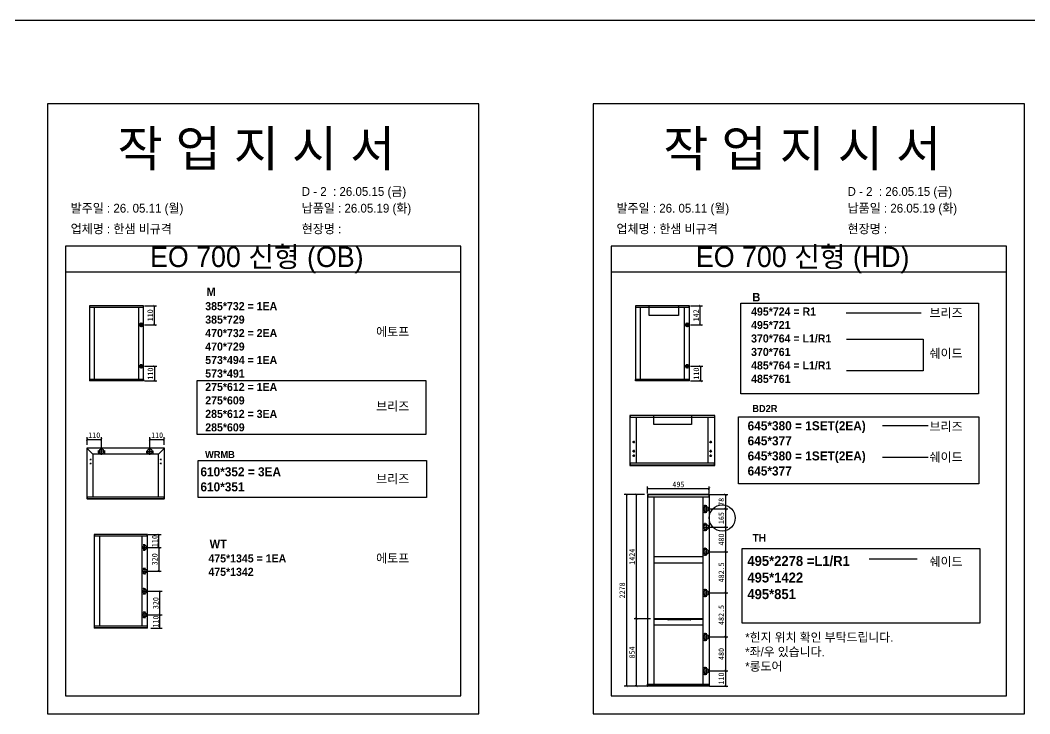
# Model space of a CAD drawing. Header units: millimetres. Extents: x -44117 to 256353, y -2095463 to 65325.
# Drawn here: x 115295 to 119796, y -931384 to -928292 of the extents above; entities that cross this region are included whole.
import ezdxf

# ---------------------------------------------------------------- set-up
doc = ezdxf.new("R2010")
doc.units = ezdxf.units.MM
doc.header["$LTSCALE"] = 10
doc.linetypes.add('CENTER', pattern=[50.8, 31.75, -6.35, 6.35, -6.35])
doc.linetypes.add('HIDDEN', pattern=[9.525, 6.35, -3.175])
doc.layers.add('CENTER', color=4, linetype='CENTER')
doc.layers.add('HIDDEN', color=3, linetype='HIDDEN')
doc.layers.add('Layer1', color=7, linetype='Continuous', lineweight=70)
doc.styles.add('MtX_Gulim', font='')
doc.styles.get('MtX_Gulim').set_extended_font_data('Gulim', bold=True)
doc.dimstyles.new('ISO-25', dxfattribs={"dimtxt": 2.5, "dimasz": 2.5, "dimexe": 1, "dimexo": 1, "dimtad": 1, "dimtxsty": 'Standard', "dimblk": 'ARCHTICK', "dimcen": 2.5, "dimadec": 0, "dimazin": 0, "dimtfac": 1, "dimtmove": 0, "dimatfit": 3, "dimfxl": 0, "dimarcsym": 0})

# ---------------------------------------------------------------- blocks, each defined once
blk = doc.blocks.new('_ArchTick')
at = {"color": 0, "linetype": 'ByBlock', "const_width": 0.15}
blk.add_lwpolyline([(-0.5, -0.5), (0.5, 0.5)], dxfattribs=at)
blk = doc.blocks.new('*D6243')
at = {"color": 0, "lineweight": -2}
for p, q in [((115849.5, -929565), (115902.9, -929565)), ((115892.9, -929650.2), (115892.9, -929565)), ((115849.5, -929650.2), (115902.9, -929650.2))]:
    blk.add_line(p, q, dxfattribs=at)
at = {"layer": 'Defpoints', "color": 0}
for p in [(115834.5, -929565), (115892.9, -929565), (115834.5, -929650.2)]:
    blk.add_point(p, dxfattribs=at)
at = {"color": 0, "lineweight": -2, "xscale": 10, "yscale": 10, "zscale": 10}
for p, rotation in [((115892.9, -929565), 90), ((115892.9, -929650.2), 270)]:
    blk.add_blockref('_ArchTick', p, dxfattribs=dict(at, rotation=rotation))
at = {"color": 0, "insert": (115874.2, -929607.6), "char_height": 25, "attachment_point": 5, "rotation": 90}
blk.add_mtext('110', dxfattribs=at)
blk = doc.blocks.new('*D6244')
at = {"color": 0, "lineweight": -2}
for p, q in [((115849.5, -929834.9), (115903.8, -929834.9)), ((115893.8, -929834.9), (115893.8, -929900.4)), ((115849.5, -929900.4), (115903.8, -929900.4))]:
    blk.add_line(p, q, dxfattribs=at)
at = {"layer": 'Defpoints', "color": 0}
for p in [(115834.5, -929834.9), (115834.5, -929900.4), (115893.8, -929900.4)]:
    blk.add_point(p, dxfattribs=at)
at = {"color": 0, "lineweight": -2, "xscale": 10, "yscale": 10, "zscale": 10}
for p, rotation in [((115893.8, -929834.9), 90), ((115893.8, -929900.4), 270)]:
    blk.add_blockref('_ArchTick', p, dxfattribs=dict(at, rotation=rotation))
at = {"color": 0, "insert": (115875.1, -929867.6), "char_height": 25, "attachment_point": 5, "rotation": 90}
blk.add_mtext('110', dxfattribs=at)
blk = doc.blocks.new('*D6245')
at = {"color": 0, "lineweight": -2}
for p, q in [((115592.6, -930185.6), (115592.6, -930151)), ((115592.6, -930161), (115657.1, -930161)), ((115657.1, -930198.3), (115657.1, -930151))]:
    blk.add_line(p, q, dxfattribs=at)
at = {"layer": 'Defpoints', "color": 0}
for p in [(115657.1, -930161), (115592.6, -930200.6), (115657.1, -930213.3)]:
    blk.add_point(p, dxfattribs=at)
at = {"color": 0, "lineweight": -2, "xscale": 10, "yscale": 10, "zscale": 10, "rotation": 180}
blk.add_blockref('_ArchTick', (115592.6, -930161), dxfattribs=at)
at = {"color": 0, "lineweight": -2, "xscale": 10, "yscale": 10, "zscale": 10}
blk.add_blockref('_ArchTick', (115657.1, -930161), dxfattribs=at)
at = {"color": 0, "insert": (115624.8, -930142.3), "char_height": 25, "attachment_point": 5}
blk.add_mtext('110', dxfattribs=at)
blk = doc.blocks.new('*D6246')
at = {"color": 0, "lineweight": -2}
for p, q in [((115872.6, -930198.3), (115872.6, -930151)), ((115872.6, -930161), (115937.2, -930161)), ((115937.2, -930185.6), (115937.2, -930151))]:
    blk.add_line(p, q, dxfattribs=at)
at = {"layer": 'Defpoints', "color": 0}
for p in [(115937.2, -930161), (115872.6, -930213.3), (115937.2, -930200.6)]:
    blk.add_point(p, dxfattribs=at)
at = {"color": 0, "lineweight": -2, "xscale": 10, "yscale": 10, "zscale": 10, "rotation": 180}
blk.add_blockref('_ArchTick', (115872.6, -930161), dxfattribs=at)
at = {"color": 0, "lineweight": -2, "xscale": 10, "yscale": 10, "zscale": 10}
blk.add_blockref('_ArchTick', (115937.2, -930161), dxfattribs=at)
at = {"color": 0, "insert": (115904.9, -930142.3), "char_height": 25, "attachment_point": 5}
blk.add_mtext('110', dxfattribs=at)
blk = doc.blocks.new('*D6247')
at = {"color": 0, "lineweight": -2}
for p, q in [((115865.4, -930585.1), (115923.3, -930585.1)), ((115913.3, -930642.9), (115913.3, -930585.1)), ((115865.4, -930642.9), (115923.3, -930642.9))]:
    blk.add_line(p, q, dxfattribs=at)
at = {"layer": 'Defpoints', "color": 0}
for p in [(115850.4, -930585.1), (115913.3, -930585.1), (115850.4, -930642.9)]:
    blk.add_point(p, dxfattribs=at)
at = {"color": 0, "lineweight": -2, "xscale": 10, "yscale": 10, "zscale": 10}
for p, rotation in [((115913.3, -930585.1), 90), ((115913.3, -930642.9), 270)]:
    blk.add_blockref('_ArchTick', p, dxfattribs=dict(at, rotation=rotation))
at = {"color": 0, "insert": (115894.5, -930614), "char_height": 25, "attachment_point": 5, "rotation": 90}
blk.add_mtext('110', dxfattribs=at)
blk = doc.blocks.new('*D6248')
at = {"color": 0, "lineweight": -2}
for p, q in [((115865.4, -930943.5), (115927.9, -930943.5)), ((115917.9, -931002), (115917.9, -930943.5)), ((115877, -931002), (115927.9, -931002))]:
    blk.add_line(p, q, dxfattribs=at)
at = {"layer": 'Defpoints', "color": 0}
for p in [(115850.4, -930943.5), (115917.9, -930943.5), (115862, -931002)]:
    blk.add_point(p, dxfattribs=at)
at = {"color": 0, "lineweight": -2, "xscale": 10, "yscale": 10, "zscale": 10}
for p, rotation in [((115917.9, -930943.5), 90), ((115917.9, -931002), 270)]:
    blk.add_blockref('_ArchTick', p, dxfattribs=dict(at, rotation=rotation))
at = {"color": 0, "insert": (115899.1, -930972.8), "char_height": 25, "attachment_point": 5, "rotation": 90}
blk.add_mtext('110', dxfattribs=at)
blk = doc.blocks.new('*D6249')
at = {"color": 0, "lineweight": -2}
for p, q in [((115865.4, -930838.3), (115927.9, -930838.3)), ((115917.9, -930943.5), (115917.9, -930838.3)), ((115865.4, -930943.5), (115927.9, -930943.5))]:
    blk.add_line(p, q, dxfattribs=at)
at = {"layer": 'Defpoints', "color": 0}
for p in [(115850.4, -930838.3), (115917.9, -930838.3), (115850.4, -930943.5)]:
    blk.add_point(p, dxfattribs=at)
at = {"color": 0, "lineweight": -2, "xscale": 10, "yscale": 10, "zscale": 10}
for p, rotation in [((115917.9, -930838.3), 90), ((115917.9, -930943.5), 270)]:
    blk.add_blockref('_ArchTick', p, dxfattribs=dict(at, rotation=rotation))
at = {"color": 0, "insert": (115899.1, -930890.9), "char_height": 25, "attachment_point": 5, "rotation": 90}
blk.add_mtext('320', dxfattribs=at)
blk = doc.blocks.new('*D6250')
at = {"color": 0, "lineweight": -2}
for p, q in [((115865.4, -930642.9), (115923.3, -930642.9)), ((115913.3, -930642.9), (115913.3, -930748.1)), ((115865.4, -930748.1), (115923.3, -930748.1))]:
    blk.add_line(p, q, dxfattribs=at)
at = {"layer": 'Defpoints', "color": 0}
for p in [(115850.4, -930642.9), (115850.4, -930748.1), (115913.3, -930748.1)]:
    blk.add_point(p, dxfattribs=at)
at = {"color": 0, "lineweight": -2, "xscale": 10, "yscale": 10, "zscale": 10}
for p, rotation in [((115913.3, -930642.9), 90), ((115913.3, -930748.1), 270)]:
    blk.add_blockref('_ArchTick', p, dxfattribs=dict(at, rotation=rotation))
at = {"color": 0, "insert": (115894.5, -930695.5), "char_height": 25, "attachment_point": 5, "rotation": 90}
blk.add_mtext('320', dxfattribs=at)
blk = doc.blocks.new('*D6251')
at = {"color": 0, "lineweight": -2}
for p, q in [((118283.4, -929565), (118336.8, -929565)), ((118326.8, -929650.2), (118326.8, -929565)), ((118283.4, -929650.2), (118336.8, -929650.2))]:
    blk.add_line(p, q, dxfattribs=at)
at = {"layer": 'Defpoints', "color": 0}
for p in [(118268.4, -929565), (118326.8, -929565), (118268.4, -929650.2)]:
    blk.add_point(p, dxfattribs=at)
at = {"color": 0, "lineweight": -2, "xscale": 10, "yscale": 10, "zscale": 10}
for p, rotation in [((118326.8, -929565), 90), ((118326.8, -929650.2), 270)]:
    blk.add_blockref('_ArchTick', p, dxfattribs=dict(at, rotation=rotation))
at = {"color": 0, "insert": (118308, -929607.6), "char_height": 25, "attachment_point": 5, "rotation": 90}
blk.add_mtext('142', dxfattribs=at)
blk = doc.blocks.new('*D6252')
at = {"color": 0, "lineweight": -2}
for p, q in [((118283.4, -929834.9), (118337.7, -929834.9)), ((118327.7, -929834.9), (118327.7, -929900.4)), ((118283.4, -929900.4), (118337.7, -929900.4))]:
    blk.add_line(p, q, dxfattribs=at)
at = {"layer": 'Defpoints', "color": 0}
for p in [(118268.4, -929834.9), (118268.4, -929900.4), (118327.7, -929900.4)]:
    blk.add_point(p, dxfattribs=at)
at = {"color": 0, "lineweight": -2, "xscale": 10, "yscale": 10, "zscale": 10}
for p, rotation in [((118327.7, -929834.9), 90), ((118327.7, -929900.4), 270)]:
    blk.add_blockref('_ArchTick', p, dxfattribs=dict(at, rotation=rotation))
at = {"color": 0, "insert": (118309, -929867.6), "char_height": 25, "attachment_point": 5, "rotation": 90}
blk.add_mtext('110', dxfattribs=at)
blk = doc.blocks.new('*D6253')
at = {"color": 0, "lineweight": -2}
for p, q in [((118368, -930407.3), (118449.4, -930407.3)), ((118439.4, -930407.3), (118439.4, -930471.2)), ((118368, -930471.2), (118449.4, -930471.2))]:
    blk.add_line(p, q, dxfattribs=at)
at = {"layer": 'Defpoints', "color": 0}
for p in [(118353, -930407.3), (118353, -930471.2), (118439.4, -930471.2)]:
    blk.add_point(p, dxfattribs=at)
at = {"color": 0, "lineweight": -2, "xscale": 10, "yscale": 10, "zscale": 10}
for p, rotation in [((118439.4, -930407.3), 90), ((118439.4, -930471.2), 270)]:
    blk.add_blockref('_ArchTick', p, dxfattribs=dict(at, rotation=rotation))
at = {"color": 0, "insert": (118420.7, -930439.3), "char_height": 25, "attachment_point": 5, "rotation": 90}
blk.add_mtext('78', dxfattribs=at)
blk = doc.blocks.new('*D6254')
at = {"color": 0, "lineweight": -2}
for p, q in [((118104.9, -930960.5), (118031.4, -930960.5)), ((118041.4, -930960.5), (118041.4, -931261)), ((118104.9, -931261), (118031.4, -931261))]:
    blk.add_line(p, q, dxfattribs=at)
at = {"layer": 'Defpoints', "color": 0}
for p in [(118119.9, -930960.5), (118041.4, -931261), (118119.9, -931261)]:
    blk.add_point(p, dxfattribs=at)
at = {"color": 0, "lineweight": -2, "xscale": 10, "yscale": 10, "zscale": 10}
for p, rotation in [((118041.4, -930960.5), 90), ((118041.4, -931261), 270)]:
    blk.add_blockref('_ArchTick', p, dxfattribs=dict(at, rotation=rotation))
at = {"color": 0, "insert": (118022.7, -931110.7), "char_height": 25, "attachment_point": 5, "rotation": 90}
blk.add_mtext('854', dxfattribs=at)
blk = doc.blocks.new('*D6255')
at = {"color": 0, "lineweight": -2}
for p, q in [((118368, -931193.1), (118449.4, -931193.1)), ((118439.4, -931193.1), (118439.4, -931261)), ((118368, -931261), (118449.4, -931261))]:
    blk.add_line(p, q, dxfattribs=at)
at = {"layer": 'Defpoints', "color": 0}
for p in [(118353, -931193.1), (118353, -931261), (118439.4, -931261)]:
    blk.add_point(p, dxfattribs=at)
at = {"color": 0, "lineweight": -2, "xscale": 10, "yscale": 10, "zscale": 10}
for p, rotation in [((118439.4, -931193.1), 90), ((118439.4, -931261), 270)]:
    blk.add_blockref('_ArchTick', p, dxfattribs=dict(at, rotation=rotation))
at = {"color": 0, "insert": (118420.7, -931227), "char_height": 25, "attachment_point": 5, "rotation": 90}
blk.add_mtext('110', dxfattribs=at)
blk = doc.blocks.new('*D6256')
at = {"color": 0, "lineweight": -2}
for p, q in [((118077.5, -930407.3), (118031.4, -930407.3)), ((118041.4, -930407.3), (118041.4, -930960.5)), ((118104.9, -930960.5), (118031.4, -930960.5))]:
    blk.add_line(p, q, dxfattribs=at)
at = {"layer": 'Defpoints', "color": 0}
for p in [(118092.5, -930407.3), (118041.4, -930960.5), (118119.9, -930960.5)]:
    blk.add_point(p, dxfattribs=at)
at = {"color": 0, "lineweight": -2, "xscale": 10, "yscale": 10, "zscale": 10}
for p, rotation in [((118041.4, -930407.3), 90), ((118041.4, -930960.5), 270)]:
    blk.add_blockref('_ArchTick', p, dxfattribs=dict(at, rotation=rotation))
at = {"color": 0, "insert": (118022.7, -930683.9), "char_height": 25, "attachment_point": 5, "rotation": 90}
blk.add_mtext('1424', dxfattribs=at)
blk = doc.blocks.new('*D6257')
at = {"color": 0, "lineweight": -2}
for p, q in [((118368, -930662.1), (118449.4, -930662.1)), ((118439.4, -930662.1), (118439.4, -930845.5)), ((118368, -930845.5), (118449.4, -930845.5))]:
    blk.add_line(p, q, dxfattribs=at)
at = {"layer": 'Defpoints', "color": 0}
for p in [(118353, -930662.1), (118353, -930845.5), (118439.4, -930845.5)]:
    blk.add_point(p, dxfattribs=at)
at = {"color": 0, "lineweight": -2, "xscale": 10, "yscale": 10, "zscale": 10}
for p, rotation in [((118439.4, -930662.1), 90), ((118439.4, -930845.5), 270)]:
    blk.add_blockref('_ArchTick', p, dxfattribs=dict(at, rotation=rotation))
at = {"color": 0, "insert": (118420.7, -930753.8), "char_height": 25, "attachment_point": 5, "rotation": 90}
blk.add_mtext('482.5', dxfattribs=at)
blk = doc.blocks.new('*D6258')
at = {"color": 0, "lineweight": -2}
for p, q in [((118368, -930845.5), (118449.4, -930845.5)), ((118439.4, -930845.5), (118439.4, -931041.8)), ((118368, -931041.8), (118449.4, -931041.8))]:
    blk.add_line(p, q, dxfattribs=at)
at = {"layer": 'Defpoints', "color": 0}
for p in [(118353, -930845.5), (118353, -931041.8), (118439.4, -931041.8)]:
    blk.add_point(p, dxfattribs=at)
at = {"color": 0, "lineweight": -2, "xscale": 10, "yscale": 10, "zscale": 10}
for p, rotation in [((118439.4, -930845.5), 90), ((118439.4, -931041.8), 270)]:
    blk.add_blockref('_ArchTick', p, dxfattribs=dict(at, rotation=rotation))
at = {"color": 0, "insert": (118420.7, -930943.7), "char_height": 25, "attachment_point": 5, "rotation": 90}
blk.add_mtext('482.5', dxfattribs=at)
blk = doc.blocks.new('*D6259')
at = {"color": 0, "lineweight": -2}
for p, q in [((118368, -931041.8), (118449.4, -931041.8)), ((118439.4, -931041.8), (118439.4, -931193.1)), ((118368, -931193.1), (118449.4, -931193.1))]:
    blk.add_line(p, q, dxfattribs=at)
at = {"layer": 'Defpoints', "color": 0}
for p in [(118353, -931041.8), (118353, -931193.1), (118439.4, -931193.1)]:
    blk.add_point(p, dxfattribs=at)
at = {"color": 0, "lineweight": -2, "xscale": 10, "yscale": 10, "zscale": 10}
for p, rotation in [((118439.4, -931041.8), 90), ((118439.4, -931193.1), 270)]:
    blk.add_blockref('_ArchTick', p, dxfattribs=dict(at, rotation=rotation))
at = {"color": 0, "insert": (118420.7, -931117.5), "char_height": 25, "attachment_point": 5, "rotation": 90}
blk.add_mtext('480', dxfattribs=at)
blk = doc.blocks.new('*D6260')
at = {"color": 0, "lineweight": -2}
for p, q in [((118368, -930552), (118449.4, -930552)), ((118439.4, -930552), (118439.4, -930662.1)), ((118368, -930662.1), (118449.4, -930662.1))]:
    blk.add_line(p, q, dxfattribs=at)
at = {"layer": 'Defpoints', "color": 0}
for p in [(118353, -930552), (118353, -930662.1), (118439.4, -930662.1)]:
    blk.add_point(p, dxfattribs=at)
at = {"color": 0, "lineweight": -2, "xscale": 10, "yscale": 10, "zscale": 10}
for p, rotation in [((118439.4, -930552), 90), ((118439.4, -930662.1), 270)]:
    blk.add_blockref('_ArchTick', p, dxfattribs=dict(at, rotation=rotation))
at = {"color": 0, "insert": (118420.7, -930607.1), "char_height": 25, "attachment_point": 5, "rotation": 90}
blk.add_mtext('480', dxfattribs=at)
blk = doc.blocks.new('*D6261')
at = {"color": 0, "lineweight": -2}
for p, q in [((118077.5, -930407.3), (117987.6, -930407.3)), ((117997.6, -930407.3), (117997.6, -931261)), ((118077.5, -931261), (117987.6, -931261))]:
    blk.add_line(p, q, dxfattribs=at)
at = {"layer": 'Defpoints', "color": 0}
for p in [(118092.5, -930407.3), (117997.6, -931261), (118092.5, -931261)]:
    blk.add_point(p, dxfattribs=at)
at = {"color": 0, "lineweight": -2, "xscale": 10, "yscale": 10, "zscale": 10}
for p, rotation in [((117997.6, -930407.3), 90), ((117997.6, -931261), 270)]:
    blk.add_blockref('_ArchTick', p, dxfattribs=dict(at, rotation=rotation))
at = {"color": 0, "insert": (117978.9, -930834.1), "char_height": 25, "attachment_point": 5, "rotation": 90}
blk.add_mtext('2278', dxfattribs=at)
blk = doc.blocks.new('*D6262')
at = {"color": 0, "lineweight": -2}
for p, q in [((118092.2, -930401.6), (118092.2, -930370.4)), ((118092.2, -930380.4), (118366.5, -930380.4)), ((118366.5, -930401.6), (118366.5, -930370.4))]:
    blk.add_line(p, q, dxfattribs=at)
at = {"layer": 'Defpoints', "color": 0}
for p in [(118366.5, -930380.4), (118092.2, -930416.6), (118366.5, -930416.6)]:
    blk.add_point(p, dxfattribs=at)
at = {"color": 0, "lineweight": -2, "xscale": 10, "yscale": 10, "zscale": 10, "rotation": 180}
blk.add_blockref('_ArchTick', (118092.2, -930380.4), dxfattribs=at)
at = {"color": 0, "lineweight": -2, "xscale": 10, "yscale": 10, "zscale": 10}
blk.add_blockref('_ArchTick', (118366.5, -930380.4), dxfattribs=at)
at = {"color": 0, "insert": (118229.4, -930361.7), "char_height": 25, "attachment_point": 5}
blk.add_mtext('495', dxfattribs=at)
blk = doc.blocks.new('*D6263')
at = {"color": 0, "lineweight": -2}
for p, q in [((118368, -930471.2), (118449.4, -930471.2)), ((118439.4, -930471.2), (118439.4, -930552)), ((118368, -930552), (118449.4, -930552))]:
    blk.add_line(p, q, dxfattribs=at)
at = {"layer": 'Defpoints', "color": 0}
for p in [(118353, -930471.2), (118353, -930552), (118439.4, -930552)]:
    blk.add_point(p, dxfattribs=at)
at = {"color": 0, "lineweight": -2, "xscale": 10, "yscale": 10, "zscale": 10}
for p, rotation in [((118439.4, -930471.2), 90), ((118439.4, -930552), 270)]:
    blk.add_blockref('_ArchTick', p, dxfattribs=dict(at, rotation=rotation))
at = {"color": 0, "insert": (118420.7, -930511.6), "char_height": 25, "attachment_point": 5, "rotation": 90}
blk.add_mtext('165', dxfattribs=at)

msp = doc.modelspace()

# ---------------------------------------------------------------- linework, layer by layer
at = {"color": 1}
for p, q in [((104260.77588, -928291.74806), (196529.92274, -928291.74806)), ((104260.77588, -928291.74806), (196529.92274, -928291.74806)), ((104260.77588, -928291.74806), (196529.92274, -928291.74806)), ((104260.77588, -928291.74806), (196529.92274, -928291.74806)), ((104260.77588, -928291.74806), (196529.92274, -928291.74806)), ((104260.77588, -928291.74806), (196529.92274, -928291.74806)), ((104260.77588, -928291.74806), (196529.92274, -928291.74806)), ((104260.77588, -928291.74806), (196529.92274, -928291.74806)), ((104260.77588, -928291.74806), (196529.92274, -928291.74806)), ((104260.77588, -928291.74806), (196529.92274, -928291.74806)), ((106472.62401, -928291.74806), (198741.77087, -928291.74806)), ((106472.62401, -928291.74806), (198741.77087, -928291.74806)), ((106472.62401, -928291.74806), (198741.77087, -928291.74806)), ((106472.62401, -928291.74806), (198741.77087, -928291.74806)), ((106472.62401, -928291.74806), (198741.77087, -928291.74806)), ((106472.62401, -928291.74806), (198741.77087, -928291.74806)), ((106472.62401, -928291.74806), (198741.77087, -928291.74806)), ((106472.62401, -928291.74806), (198741.77087, -928291.74806)), ((106472.62401, -928291.74806), (198741.77087, -928291.74806)), ((106472.62401, -928291.74806), (198741.77087, -928291.74806))]:
    msp.add_line(p, q, dxfattribs=at)
for p, q in [((117259.09785, -929300.04007), (115496.17424, -929300.04007)), ((119692.97714, -929300.04007), (117930.05353, -929300.04007)), ((117259.09785, -929414.51562), (115496.17424, -929414.51562)), ((119692.97714, -929414.51562), (117930.05353, -929414.51562)), ((115603.5015, -929565.2622), (115603.5015, -929900.12704)), ((115844.93924, -929565.69584), (115603.5015, -929565.69584)), ((115844.93924, -929572.24859), (115603.5015, -929572.24859)), ((115844.69833, -929565.02129), (115603.74241, -929565.02129)), ((115624.94248, -929571.76677), (115624.94248, -929893.14066)), ((115823.25734, -929893.14066), (115823.25734, -929572.24859)), ((115843.73469, -929572.24859), (115843.73469, -929565.02129)), ((115844.93924, -929900.12704), (115844.93924, -929565.2622)), ((118037.38078, -929565.2622), (118037.38078, -929900.12704)), ((118229.3217, -929565.69584), (118037.38078, -929565.69584)), ((118278.81852, -929572.24859), (118037.38078, -929572.24859)), ((118278.57761, -929565.02129), (118037.62169, -929565.02129)), ((118058.82177, -929571.76677), (118058.82177, -929893.14066)), ((118257.13663, -929893.14066), (118257.13663, -929572.24859)), ((118277.61397, -929572.24859), (118277.61397, -929565.02129)), ((118278.81852, -929565.69584), (118277.61397, -929565.69584)), ((118278.81852, -929900.12704), (118278.81852, -929565.2622)), ((119311.57502, -929597.50361), (118977.0124, -929597.50361)), ((115844.93924, -929893.14066), (115603.5015, -929893.14066)), ((115844.93924, -929899.69341), (115603.5015, -929899.69341)), ((115844.69833, -929900.36796), (115603.74241, -929900.36796)), ((115604.70605, -929900.36796), (115604.70605, -929893.14066)), ((115843.73469, -929893.14066), (115843.73469, -929900.36796)), ((118278.81852, -929893.14066), (118037.38078, -929893.14066)), ((118278.81852, -929899.69341), (118037.38078, -929899.69341)), ((118278.57761, -929900.36796), (118037.62169, -929900.36796)), ((118038.58533, -929900.36796), (118038.58533, -929893.14066)), ((118277.61397, -929893.14066), (118277.61397, -929900.36796)), ((118012.34314, -930054.492), (118012.34314, -930276.76283)), ((118391.28624, -930055.06519), (118012.34314, -930055.06519)), ((118391.28624, -930063.72675), (118012.34314, -930063.72675)), ((118390.9678, -930054.17356), (118012.66158, -930054.17356)), ((118013.93534, -930054.17356), (118013.93534, -930063.72675)), ((118041.0027, -930063.72675), (118041.0027, -930267.52808)), ((118362.62668, -930267.52808), (118362.62668, -930063.72675)), ((118389.69404, -930054.17356), (118389.69404, -930063.72675)), ((118391.28624, -930276.76283), (118391.28624, -930054.492)), ((119139.89157, -930099.34752), (119342.38999, -930099.34752)), ((118035.74845, -930172.63308), (118025.23995, -930172.63308)), ((118030.4942, -930167.37883), (118030.4942, -930177.88734)), ((118367.88093, -930172.63308), (118378.38943, -930172.63308)), ((118373.13518, -930167.37883), (118373.13518, -930177.88734)), ((115592.27546, -930200.62236), (115592.27546, -930424.96269)), ((115618.61621, -930226.96311), (115592.36214, -930200.41308)), ((115937.16129, -930200.3264), (115592.57142, -930200.3264)), ((115673.23489, -930213.34879), (115640.94806, -930213.34879)), ((115646.14082, -930219.26806), (115641.40541, -930219.26806)), ((115643.77311, -930216.90035), (115643.77311, -930221.63577)), ((115657.09147, -930229.49221), (115657.09147, -930197.20537)), ((115672.77754, -930219.26806), (115668.04212, -930219.26806)), ((115670.40983, -930216.90035), (115670.40983, -930221.63577)), ((115856.49784, -930213.34879), (115888.78467, -930213.34879)), ((115861.69061, -930219.26806), (115856.95519, -930219.26806)), ((115859.3229, -930216.90035), (115859.3229, -930221.63577)), ((115872.64126, -930229.49221), (115872.64126, -930197.20537)), ((115888.32732, -930219.26806), (115883.59191, -930219.26806)), ((115885.95962, -930216.90035), (115885.95962, -930221.63577)), ((115911.11651, -930226.96311), (115937.37057, -930200.41308)), ((115937.45726, -930424.96269), (115937.45726, -930200.62236)), ((118035.74845, -930213.39335), (118025.23995, -930213.39335)), ((118030.4942, -930208.13909), (118030.4942, -930218.6476)), ((118367.88093, -930213.39335), (118378.38943, -930213.39335)), ((118373.13518, -930208.13909), (118373.13518, -930218.6476)), ((115605.59382, -930250.04826), (115611.51309, -930250.04826)), ((115608.55346, -930247.08863), (115608.55346, -930253.0079)), ((115608.55346, -930266.03029), (115608.55346, -930271.94956)), ((115618.61621, -930226.96311), (115618.61621, -930416.97167)), ((115911.11651, -930226.96311), (115618.61621, -930226.96311)), ((115911.11651, -930416.37975), (115911.11651, -930226.96311)), ((115924.13891, -930250.04826), (115918.21964, -930250.04826)), ((115921.17927, -930247.08863), (115921.17927, -930253.0079)), ((115921.17927, -930266.03029), (115921.17927, -930271.94956)), ((118035.74845, -930233.77348), (118025.23995, -930233.77348)), ((118030.4942, -930228.51923), (118030.4942, -930239.02774)), ((118367.88093, -930233.77348), (118378.38943, -930233.77348)), ((118373.13518, -930228.51923), (118373.13518, -930239.02774)), ((119139.89157, -930240.21599), (119342.38999, -930240.21599)), ((115605.59382, -930268.98993), (115611.51309, -930268.98993)), ((115924.13891, -930268.98993), (115918.21964, -930268.98993)), ((118391.28624, -930267.52808), (118012.34314, -930267.52808)), ((118391.28624, -930276.18964), (118012.34314, -930276.18964)), ((118012.66158, -930277.08127), (118390.9678, -930277.08127)), ((118013.93534, -930267.52808), (118013.93534, -930277.08127)), ((118389.69404, -930277.08127), (118389.69404, -930267.52808)), ((115592.27546, -930416.37975), (115937.45726, -930416.37975)), ((115592.27546, -930424.42995), (115937.16129, -930424.42995)), ((115592.57142, -930425.25865), (115937.16129, -930425.25865)), ((115593.75528, -930416.37975), (115593.75528, -930425.25865)), ((115935.97744, -930425.25865), (115935.97744, -930416.37975)), ((118092.15114, -930407.62506), (118092.15114, -931260.64199)), ((118092.15114, -930407.62506), (118092.15114, -930416.56913)), ((118366.54997, -930408.18003), (118092.15114, -930408.18003)), ((118092.15114, -930416.56913), (118366.54997, -930416.56913)), ((118366.24166, -930407.31675), (118092.45946, -930407.31675)), ((118093.69271, -930407.31675), (118093.69271, -930416.56913)), ((118119.89934, -930416.56913), (118119.89934, -931251.69793)), ((118338.80178, -930416.56913), (118338.80178, -931251.69793)), ((118365.00841, -930407.31675), (118365.00841, -930416.56913)), ((118366.54997, -930407.62506), (118366.54997, -930416.56913)), ((118366.54997, -930416.56913), (118366.54997, -931260.64199)), ((115625.07865, -930584.60666), (115625.07865, -931001.81452)), ((115862.07222, -930585.08597), (115625.07865, -930585.08597)), ((115862.07222, -930592.32892), (115625.07865, -930592.32892)), ((115861.80594, -930584.34038), (115625.34494, -930584.34038)), ((115626.41008, -930584.34038), (115626.41008, -930592.32892)), ((115648.77801, -930591.79635), (115648.77801, -930994.09227)), ((115838.10658, -930994.09227), (115838.10658, -930592.32892)), ((115860.7408, -930592.32892), (115860.7408, -930584.34038)), ((115862.07222, -931001.81452), (115862.07222, -930584.60666)), ((115835.83109, -930642.92305), (115864.88027, -930642.92305)), ((115847.69283, -930630.94023), (115843.43228, -930630.94023)), ((115847.69283, -930654.90587), (115843.43228, -930654.90587)), ((115845.56256, -930628.80995), (115845.56256, -930633.07051)), ((115845.56256, -930652.7756), (115845.56256, -930657.03615)), ((115850.35568, -930657.44765), (115850.35568, -930628.39847)), ((119294.42982, -930695.07538), (119079.55038, -930695.07538)), ((115835.83109, -930748.1056), (115864.88027, -930748.1056)), ((115847.69283, -930736.12277), (115843.43228, -930736.12277)), ((115847.69283, -930760.08841), (115843.43228, -930760.08841)), ((115845.56256, -930733.99249), (115845.56256, -930738.25305)), ((115845.56256, -930757.95813), (115845.56256, -930762.21869)), ((115850.35568, -930733.58101), (115850.35568, -930762.63019)), ((115835.83109, -930838.3156), (115864.88027, -930838.3156)), ((115847.69283, -930826.33277), (115843.43228, -930826.33277)), ((115847.69283, -930850.29841), (115843.43228, -930850.29841)), ((115845.56256, -930824.20249), (115845.56256, -930828.46305)), ((115845.56256, -930848.16813), (115845.56256, -930852.42869)), ((115850.35568, -930823.791), (115850.35568, -930852.84018)), ((115847.69283, -930931.51529), (115843.43228, -930931.51529)), ((115845.56256, -930929.38501), (115845.56256, -930933.64557)), ((115850.35568, -930928.97353), (115850.35568, -930958.02271)), ((115835.83109, -930943.49813), (115864.88027, -930943.49813)), ((115847.69283, -930955.48093), (115843.43228, -930955.48093)), ((115845.56256, -930953.35066), (115845.56256, -930957.61121)), ((115862.07222, -930994.09227), (115625.07865, -930994.09227)), ((115862.07222, -931001.33522), (115625.07865, -931001.33522)), ((115861.80594, -931002.08082), (115625.34494, -931002.08082)), ((115626.41008, -931002.08082), (115626.41008, -930994.09227)), ((115860.7408, -930994.09227), (115860.7408, -931002.08082)), ((118092.15114, -931251.69793), (118366.54997, -931251.69793)), ((118092.15114, -931260.64199), (118092.15114, -931251.69793)), ((118093.69271, -931260.95031), (118093.69271, -931251.69793)), ((118365.00841, -931260.95031), (118365.00841, -931251.69793)), ((118366.54997, -931260.64199), (118366.54997, -931251.69793)), ((118366.54997, -931260.08703), (118092.15114, -931260.08703)), ((118366.24166, -931260.95031), (118092.45946, -931260.95031))]:
    msp.add_line(p, q)
at = {"ltscale": 10}
for p, q in [((118338.80178, -930684.47443), (118119.89934, -930684.47443)), ((118338.80178, -930712.96242), (118119.89934, -930712.96242)), ((118338.80178, -930960.4562), (118119.89934, -930960.4562)), ((118119.89934, -930961.96602), (118181.87031, -930961.96602)), ((118181.87031, -930963.54121), (118181.87031, -930960.4562)), ((118282.99707, -930965.39109), (118183.72019, -930965.39109)), ((118284.84695, -930963.54121), (118284.84695, -930960.4562)), ((118284.84695, -930961.96602), (118338.80178, -930961.96602)), ((118338.80178, -930988.94419), (118119.89934, -930988.94419))]:
    msp.add_line(p, q, dxfattribs=at)
for points in [[(115416.04135, -931384.4457), (117339.23074, -931384.4457), (117339.23074, -928664.50642), (115416.04135, -928664.50642)], [(117849.92064, -931384.4457), (119773.11003, -931384.4457), (119773.11003, -928664.50642), (117849.92064, -928664.50642)], [(118508.18453, -929553.48221), (119566.89911, -929553.48221), (119566.89911, -929958.47906), (118508.18453, -929958.47906)], [(116083.99103, -929898.7997), (117103.68665, -929898.7997), (117103.68665, -930138.91641), (116083.99103, -930138.91641)], [(118497.17919, -930059.72827), (119569.10018, -930059.72827), (119569.10018, -930359.07376), (118497.17919, -930359.07376)], [(116087.66328, -930254.3577), (117105.53915, -930254.3577), (117105.53915, -930419.96488), (116087.66328, -930419.96488)], [(118513.6003, -930646.65185), (119572.86515, -930646.65185), (119572.86515, -930979.56366), (118513.6003, -930979.56366)]]:
    msp.add_lwpolyline(points, close=True)
for points in [[(115496.17424, -929300.04007), (115496.17424, -931304.31281), (117259.09785, -931304.31281), (117259.09785, -929300.04007)], [(117930.05353, -929300.04007), (117930.05353, -931304.31281), (119692.97714, -931304.31281), (119692.97714, -929300.04007)], [(118229.3217, -929565.02129), (118229.3217, -929608.47091), (118099.25849, -929608.47091), (118099.25849, -929565.02129)], [(118979.21347, -929714.16031), (119320.37929, -929714.16031), (119320.37929, -929855.02877), (118979.21347, -929855.02877)], [(118287.43685, -930054.17356), (118287.43685, -930094.14814), (118119.35515, -930094.14814), (118119.35515, -930054.17356)]]:
    msp.add_lwpolyline(points)
for centre, radius in [((118030.4942, -930172.63308), 3.1844), ((118373.13518, -930172.63308), 3.1844), ((115643.77311, -930219.26806), 0.94708), ((115657.09147, -930213.34879), 10.35872), ((115670.40983, -930219.26806), 0.94708), ((115859.3229, -930219.26806), 0.94708), ((115872.64126, -930213.34879), 10.35872), ((115885.95962, -930219.26806), 0.94708), ((118030.4942, -930213.39335), 3.1844), ((118373.13518, -930213.39335), 3.1844), ((115608.55346, -930250.04826), 0.88789), ((115921.17927, -930250.04826), 0.88789), ((118030.4942, -930233.77348), 3.1844), ((118373.13518, -930233.77348), 3.1844), ((115608.55346, -930268.98993), 0.88789), ((115921.17927, -930268.98993), 0.88789), ((115850.35568, -930642.92305), 9.31997), ((115845.56256, -930630.94023), 0.85211), ((115845.56256, -930654.90587), 0.85211), ((115850.35568, -930748.1056), 9.31997), ((115845.56256, -930736.12277), 0.85211), ((115845.56256, -930760.08841), 0.85211), ((115850.35568, -930838.3156), 9.31997), ((115845.56256, -930826.33277), 0.85211), ((115845.56256, -930850.29841), 0.85211), ((115850.35568, -930943.49813), 9.31997), ((115845.56256, -930931.51529), 0.85211), ((115845.56256, -930955.48093), 0.85211)]:
    msp.add_circle(centre, radius)
at = {"color": 1}
msp.add_circle((118424.57781, -930511.34271), 58.30122, dxfattribs=at)
for centre, radius, start, end in [((115844.69833, -929565.2622), 0.24091, 0, 90), ((118278.57761, -929565.2622), 0.24091, 0, 90), ((115603.74241, -929900.12705), 0.24091, 180, 270), ((115844.69833, -929900.12705), 0.24091, 270, 0), ((118037.62169, -929900.12705), 0.24091, 180, 270), ((118278.57761, -929900.12705), 0.24091, 270, 0), ((118012.66158, -930054.492), 0.31844, 90, 180), ((118390.9678, -930054.492), 0.31844, 0, 90), ((115592.57142, -930200.62236), 0.29596, 90, 180), ((115937.16129, -930200.62236), 0.29596, 0, 90), ((118012.66158, -930276.76283), 0.31844, 180, 270), ((118390.9678, -930276.76283), 0.31844, 270, 0), ((115592.57142, -930424.96269), 0.29596, 180, 270), ((115937.16129, -930424.96269), 0.29596, 270, 0), ((118092.45946, -930407.62506), 0.30831, 90, 180), ((118366.24166, -930407.62506), 0.30831, 0, 90), ((115625.34494, -930584.60666), 0.26628, 90, 180), ((115861.80594, -930584.60666), 0.26628, 0, 90), ((115625.34494, -931001.81453), 0.26628, 180, 270), ((115861.80594, -931001.81453), 0.26628, 270, 0), ((118092.45946, -931260.64199), 0.30831, 180, 270), ((118366.24166, -931260.64199), 0.30831, 270, 0)]:
    msp.add_arc(centre, radius, start, end)
at = {"ltscale": 10}
for centre, start, end in [((118183.72019, -930963.54121), 180, 270), ((118282.99707, -930963.54121), 270, 0)]:
    msp.add_arc(centre, 1.84988, start, end, dxfattribs=at)
at = {"layer": 'CENTER'}
for p, q in [((118336.16715, -930471.20827), (118369.80123, -930471.20827)), ((118342.50154, -930457.33417), (118351.75094, -930457.33417)), ((118342.50154, -930485.08237), (118351.75094, -930485.08237)), ((118347.12624, -930452.70947), (118347.12624, -930461.95887)), ((118347.12624, -930480.45767), (118347.12624, -930489.70707)), ((118352.98419, -930454.39123), (118352.98419, -930488.02531)), ((118347.12624, -930533.50761), (118347.12624, -930542.75701)), ((118352.98419, -930535.18936), (118352.98419, -930568.82344)), ((118336.16715, -930552.00641), (118369.80123, -930552.00641)), ((118342.50154, -930538.13231), (118351.75094, -930538.13231)), ((118342.50154, -930565.88051), (118351.75094, -930565.88051)), ((118347.12624, -930561.25581), (118347.12624, -930570.50521)), ((118336.16715, -930662.14144), (118369.80123, -930662.14144)), ((118342.50154, -930648.26734), (118351.75094, -930648.26734)), ((118347.12624, -930643.64264), (118347.12624, -930652.89204)), ((118347.12624, -930671.39084), (118347.12624, -930680.64024)), ((118352.98419, -930645.3244), (118352.98419, -930678.95848)), ((118342.50154, -930676.01554), (118351.75094, -930676.01554)), ((118336.16715, -930845.47915), (118369.80123, -930845.47915)), ((118342.50154, -930831.60505), (118351.75094, -930831.60505)), ((118347.12624, -930826.98035), (118347.12624, -930836.22975)), ((118352.98419, -930828.6621), (118352.98419, -930862.29618)), ((118342.50154, -930859.35325), (118351.75094, -930859.35325)), ((118347.12624, -930854.72854), (118347.12624, -930863.97794)), ((118342.50154, -931027.96536), (118351.75094, -931027.96536)), ((118347.12624, -931023.34066), (118347.12624, -931032.59006)), ((118352.98419, -931025.02241), (118352.98419, -931058.65649)), ((118336.16715, -931041.83946), (118369.80123, -931041.83946)), ((118342.50154, -931055.71356), (118351.75094, -931055.71356)), ((118347.12624, -931051.08885), (118347.12624, -931060.33825)), ((118336.16715, -931193.12139), (118369.80123, -931193.12139)), ((118342.50154, -931179.24729), (118351.75094, -931179.24729)), ((118342.50154, -931206.99549), (118351.75094, -931206.99549)), ((118347.12624, -931174.62259), (118347.12624, -931183.87199)), ((118347.12624, -931202.37079), (118347.12624, -931211.62018)), ((118352.98419, -931176.30434), (118352.98419, -931209.93842))]:
    msp.add_line(p, q, dxfattribs=at)
at = {"layer": 'HIDDEN'}
for centre, radius in [((118352.98419, -930471.20827), 10.79097), ((118347.12624, -930457.33417), 2.40484), ((118347.12624, -930485.08237), 2.40484), ((118347.12624, -930538.13231), 2.40484), ((118352.98419, -930552.00641), 10.79097), ((118347.12624, -930565.88051), 2.40484), ((118352.98419, -930662.14144), 10.79097), ((118347.12624, -930648.26734), 2.40484), ((118347.12624, -930676.01554), 2.40484), ((118352.98419, -930845.47915), 10.79097), ((118347.12624, -930831.60505), 2.40484), ((118347.12624, -930859.35324), 2.40484), ((118352.98419, -931041.83946), 10.79097), ((118347.12624, -931027.96536), 2.40484), ((118347.12624, -931055.71355), 2.40484), ((118352.98419, -931193.12139), 10.79097), ((118347.12624, -931179.24729), 2.40484), ((118347.12624, -931206.99548), 2.40484)]:
    msp.add_circle(centre, radius, dxfattribs=at)
at = {"layer": 'Layer1'}
for p, q in [((115834.51975, -929641.29797), (115834.51975, -929659.05599)), ((118268.39904, -929641.29797), (118268.39904, -929659.05599)), ((115834.51975, -929843.73634), (115834.51975, -929825.97832)), ((118268.39904, -929843.73634), (118268.39904, -929825.97832))]:
    msp.add_line(p, q, dxfattribs=at)
for points in [[(115843.39876, -929650.17698), (115825.64074, -929650.17698)], [(118277.27805, -929650.17698), (118259.52003, -929650.17698)], [(115843.39876, -929834.85733), (115825.64074, -929834.85733)], [(118277.27805, -929834.85733), (118259.52003, -929834.85733)]]:
    msp.add_lwpolyline(points, close=True, dxfattribs=at)
for centre in [(115834.51975, -929650.17698), (118268.39904, -929650.17698), (115834.51975, -929834.85733), (118268.39904, -929834.85733)]:
    msp.add_circle(centre, 5.91934, dxfattribs=at)

# ---------------------------------------------------------------- texts
at = {"linetype": 'Continuous', "style": 'MtX_Gulim'}
for s, height, p in [('M', 37.49849, (116125.3431, -929521.37215)), ('B', 37.49849, (118559.22239, -929545.38382)), ('브리즈', 39.271262, (119348.9932, -929616.917)), ('에토프', 39.271262, (116881.59394, -929700.55765)), ('쉐이드', 39.271262, (119348.9932, -929797.40472)), ('브리즈', 39.271262, (116881.59394, -930032.91919)), ('BD2R', 31.421769, (118558.91304, -930038.86435)), ('브리즈', 39.271262, (119348.9932, -930123.16306)), ('WRMB', 31.421769, (116118.98798, -930244.11798)), ('쉐이드', 39.271262, (119348.9932, -930259.62938)), ('브리즈', 39.271262, (116881.59394, -930356.47646)), ('WT', 37.498494, (116139.44533, -930646.06339)), ('TH', 34.592141, (118559.71148, -930617.24063)), ('에토프', 39.271262, (116881.59394, -930710.8487)), ('쉐이드', 39.271262, (119348.9932, -930725.70592))]:
    msp.add_text(s, height=height, dxfattribs=at).set_placement(p)
at = {"attachment_point": 1}
for s, width, gutter_width, heights, insert, char_height in [('{\\fGulim|b0|i0|c129|p50;작 업 지 시 서}', 3786.0728481, 14.30944, [-178.40505], (115728.33824, -928783.74704), 160.2657825), ('{\\fGulim|b0|i0|c129|p50;작 업 지 시 서}', 3786.0728481, 14.30944, [-178.40505], (118162.21753, -928783.74704), 160.2657825), ('\\pt11;{\\fGulim|b0|i0|c129|p50;발주일 : 26. 05.11 (월)}', 3786.0728481, 14.30944, [39.49878], (115519.49535, -929110.49076), 39.2651167), ('{\\fGulim|b0|i0|c129|p50;납품일 : 26.05.19 (화)}', 3786.0728481, 14.30944, [40.16974], (116549.75018, -929110.49076), 39.2651167), ('\\pt11;{\\fGulim|b0|i0|c129|p50;발주일 : 26. 05.11 (월)}', 3786.0728481, 14.30944, [39.49878], (117953.37464, -929110.49076), 39.2651167), ('{\\fGulim|b0|i0|c129|p50;납품일 : 26.05.19 (화)}', 3786.0728481, 14.30944, [40.16974], (118983.62947, -929110.49076), 39.2651167), ('{\\fGulim|b0|i0|c129|p50;업체명 : 한샘 비규격}', 3786.0728481, 14.30944, [41.34032], (115519.49535, -929202.82237), 39.2651167), ('{\\fGulim|b0|i0|c129|p50;현장명 :}', 3786.0728481, 14.30944, [45.21037], (116549.75018, -929202.82237), 39.2651167), ('{\\fGulim|b0|i0|c129|p50;업체명 : 한샘 비규격}', 3786.0728481, 14.30944, [41.34032], (117953.37464, -929202.82237), 39.2651167), ('{\\fGulim|b0|i0|c129|p50;현장명 :}', 3786.0728481, 14.30944, [45.21037], (118983.62947, -929202.82237), 39.2651167), ('{\\fGulim|b0|i0|c129|p50;EO 700 신형 (OB)}', 2155.3243433, 8.14604, [-114.80382], (115873.58374, -929301.1856), 91.2356303), ('{\\fGulim|b0|i0|c129|p50;EO 700 신형 (HD)}', 2155.3243433, 8.14604, [-114.80382], (118307.46303, -929301.1856), 91.2356303), ('{\\f굴림|b1|i0|c129|p50;385*732 = 1EA\\P\\C1;385*729\\P\\C256;470*732 = 2EA\\P\\C1;470*729\\P\\C256;573*494 = 1EA\\P\\C1;573*491\\P\\C256;275*612 = 1EA\\P\\C1;275*609\\P\\C256;285*612 = 3EA\\P\\C1;285*609}', 10891.9816234, 140.08053, [-577.99897], (116119.67643, -929548.72374), 36.0207087), ('{\\f굴림|b1|i0|c129|p50;495*724 = R1\\P\\C1;495*721\\P\\C256;370*764 = L1/R1\\P\\C1;370*761\\P\\C256;485*764 = L1/R1\\P\\C1;485*761}', 10891.9816234, 140.08053, [-344.15024], (118553.55572, -929572.73541), 36.0207087), ('{\\f굴림|b1|i0|c129|p50;645*380 = 1SET(2EA)\\P\\C1;645*377\\P\\C256;645*380 = 1SET(2EA) \\P\\C1;645*377}', 12198.822037, 156.88766, [-252.46106], (118538.08987, -930079.82282), 40.342541), ('{\\f굴림|b1|i0|c129|p50;610*352 = 3EA\\P\\C1;610*351}', 12198.822037, 156.88766, [-108.80746], (116098.16481, -930285.07646), 40.342541), ('{\\f굴림|b1|i0|c129|p50;475*1345 = 1EA\\P\\C1;475*1342', 10891.9816234, 140.08053, [-97.15109], (116133.77865, -930673.41498), 36.0207087), ('{\\f굴림|b1|i0|c129|p50;495*2278 =L1/R1\\P\\C1;495*1422\\P495*851}', 13429.6504859, 172.7172, [-197.91982], (118536.78731, -930680.56078), 44.4129953), ('{\\fGulim|b0|i0|c129|p50;*힌지 위치 확인 부탁드립니다.\\P*좌/우 있습니다.\\P*롱도어}', 916.8813072, 3.46535, [-178.10754], (118527.24813, -931024.08535), 38.8119051)]:
    msp.add_mtext_dynamic_manual_height_columns(s, width=width, gutter_width=gutter_width, heights=heights, dxfattribs=dict(at, insert=insert, char_height=char_height))
at = {"color": 1, "char_height": 39.2651167, "attachment_point": 1}
for insert in [(116549.75018, -929035.81547), (118983.62947, -929035.81547)]:
    msp.add_mtext_dynamic_manual_height_columns('{\\fGulim|b0|i0|c129|p50;D - 2  : 26.05.15 (금)}', width=3786.0728481, gutter_width=14.30944, heights=[40.16974], dxfattribs=dict(at, insert=insert))

# ---------------------------------------------------------------- dimensions: what is measured, and where the dimension line sits
for base, p1, p2, text, picture, middle in [((115892.90911, -929565.02129), (115834.51975, -929650.17698), (115834.51975, -929565.02129), '110', '*D6243', (115874.15911, -929607.59914)), ((118326.7884, -929565.02129), (118268.39904, -929650.17698), (118268.39904, -929565.02129), '142', '*D6251', (118308.0384, -929607.59914)), ((115893.843, -929900.36796), (115834.51975, -929834.85733), (115834.51975, -929900.36796), '110', '*D6244', (115875.093, -929867.61264)), ((118327.72229, -929900.36796), (118268.39904, -929834.85733), (118268.39904, -929900.36796), '110', '*D6252', (118308.97229, -929867.61264)), ((117997.61538, -931260.95031), (118092.45946, -930407.31675), (118092.45946, -931260.95031), '2278', '*D6261', (117978.86538, -930834.13353)), ((118041.44766, -930960.4562), (118092.45946, -930407.31675), (118119.89934, -930960.4562), '1424', '*D6256', (118022.69766, -930683.88647)), ((118439.43195, -930471.20827), (118352.98419, -930407.31675), (118352.98419, -930471.20827), '78', '*D6253', (118420.68195, -930439.26251)), ((118439.43195, -930552.00641), (118352.98419, -930471.20827), (118352.98419, -930552.00641), '165', '*D6263', (118420.68195, -930511.60734)), ((118439.43195, -930662.14144), (118352.98419, -930552.0064), (118352.98419, -930662.14144), '480', '*D6260', (118420.68195, -930607.07392)), ((115913.28082, -930748.1056), (115850.35568, -930642.92306), (115850.35568, -930748.1056), '320', '*D6250', (115894.53082, -930695.51433)), ((118439.43195, -930845.47915), (118352.98419, -930662.14144), (118352.98419, -930845.47915), '482.5', '*D6257', (118420.68195, -930753.81029)), ((115917.85228, -930838.3156), (115850.35568, -930943.49812), (115850.35568, -930838.3156), '320', '*D6249', (115899.10228, -930890.90686)), ((118439.43195, -931041.83945), (118352.98419, -930845.47914), (118352.98419, -931041.83945), '482.5', '*D6258', (118420.68195, -930943.6593)), ((115917.85228, -930943.49812), (115861.99423, -931002.00282), (115850.35568, -930943.49812), '110', '*D6248', (115899.10228, -930972.75047)), ((118041.44766, -931260.95031), (118119.89934, -930960.4562), (118119.89934, -931260.95031), '854', '*D6254', (118022.69766, -931110.70325)), ((118439.43195, -931193.12138), (118352.98419, -931041.83946), (118352.98419, -931193.12138), '480', '*D6259', (118420.68195, -931117.48042)), ((118439.43195, -931260.95031), (118352.98419, -931193.12139), (118352.98419, -931260.95031), '110', '*D6255', (118420.68195, -931227.03585))]:
    dim = msp.add_linear_dim(base=base, p1=p1, p2=p2, angle=90, text=text, dimstyle='ISO-25', override={"dimscale": 10, "dimasz": 1, "dimexo": 1.5, "dimtxsty": 'Standard'})
    dim.commit()
    dim.dimension.update_dxf_attribs({"geometry": picture, "text_midpoint": middle})
for base, p1, p2, text, picture, middle in [((115657.09147, -930161.04196), (115592.57142, -930200.62236), (115657.09147, -930213.34879), '110', '*D6245', (115624.83145, -930142.29196)), ((115937.16129, -930161.04196), (115872.64125, -930213.34879), (115937.16129, -930200.62236), '110', '*D6246', (115904.90127, -930142.29196)), ((118366.54997, -930380.4146), (118092.15114, -930416.56913), (118366.54997, -930416.56913), '495', '*D6262', (118229.35056, -930361.6646))]:
    dim = msp.add_linear_dim(base=base, p1=p1, p2=p2, text=text, dimstyle='ISO-25', override={"dimscale": 10, "dimasz": 1, "dimexo": 1.5, "dimtxsty": 'Standard'})
    dim.commit()
    dim.dimension.update_dxf_attribs({"geometry": picture, "text_midpoint": middle})
dim = msp.add_linear_dim(base=(115913.28082, -930585.08597), p1=(115850.35568, -930642.92305), p2=(115850.35568, -930585.08597), angle=90, text='110', dimstyle='ISO-25', override={"dimscale": 10, "dimasz": 1, "dimexo": 1.5, "dimtxsty": 'Standard'})
dim.commit()
dim.dimension.update_dxf_attribs({"geometry": '*D6247', "text_midpoint": (115913.28082, -930614.00451), "dimtype": 160})

doc.saveas('drawing.dxf')
